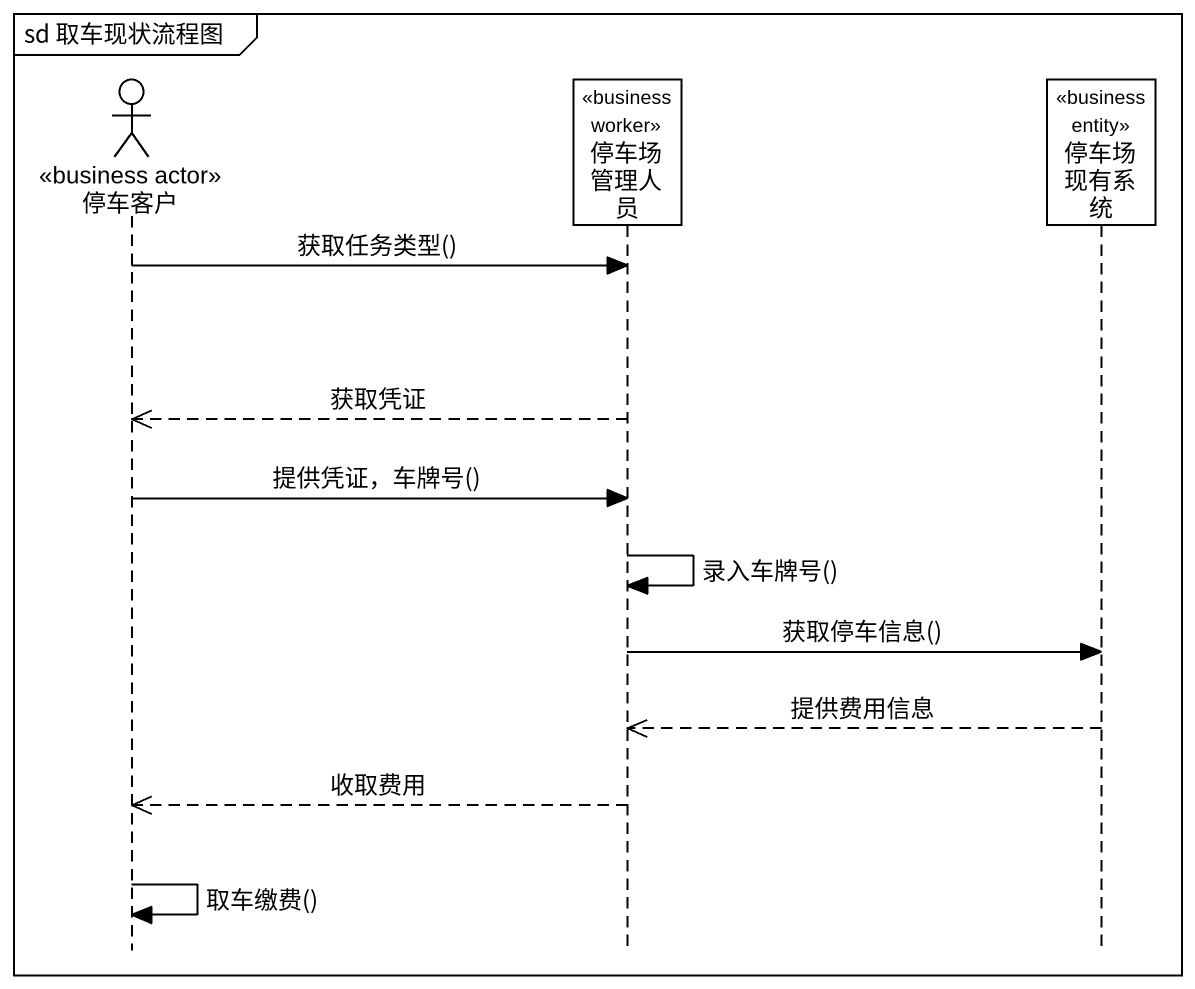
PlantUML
@startuml
mainframe sd 取车现状流程图
hide footbox
actor 停车客户 <<business actor>>
participant 停车场管理人员 <<business worker>>
participant 停车场现有系统 <<business entity>>

停车客户 -> 停车场管理人员 : 获取任务类型()
停车场管理人员 -->> 停车客户 : 获取凭证
停车客户 -> 停车场管理人员 : 提供凭证，车牌号()
停车场管理人员 -> 停车场管理人员 : 录入车牌号()
停车场管理人员 -> 停车场现有系统 : 获取停车信息()
停车场现有系统 -->> 停车场管理人员 : 提供费用信息
停车场管理人员 -->> 停车客户 : 收取费用
停车客户 -> 停车客户 : 取车缴费()
@enduml
